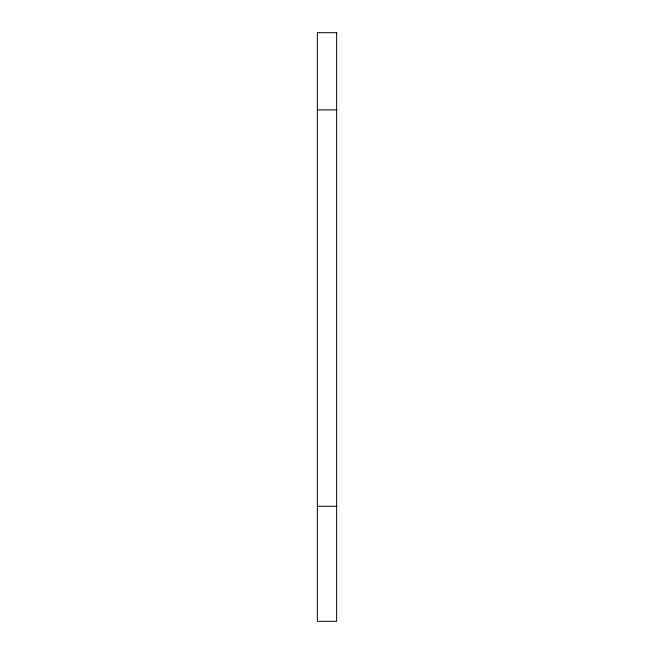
<?xml version="1.0" encoding="UTF-8"?>
<svg xmlns="http://www.w3.org/2000/svg" width="654" height="654" viewBox="0 0 654 654"><rect width="100%" height="100%" fill="white"/><g stroke="black" fill="none" stroke-linecap="round" stroke-linejoin="round"><path stroke-width="0.98" d="M317.353 109.897L336.647 109.897M317.353 506.278L336.647 506.278M336.647 32.7L317.353 32.7L317.353 621.3L336.647 621.3L336.647 32.7"/></g></svg>
